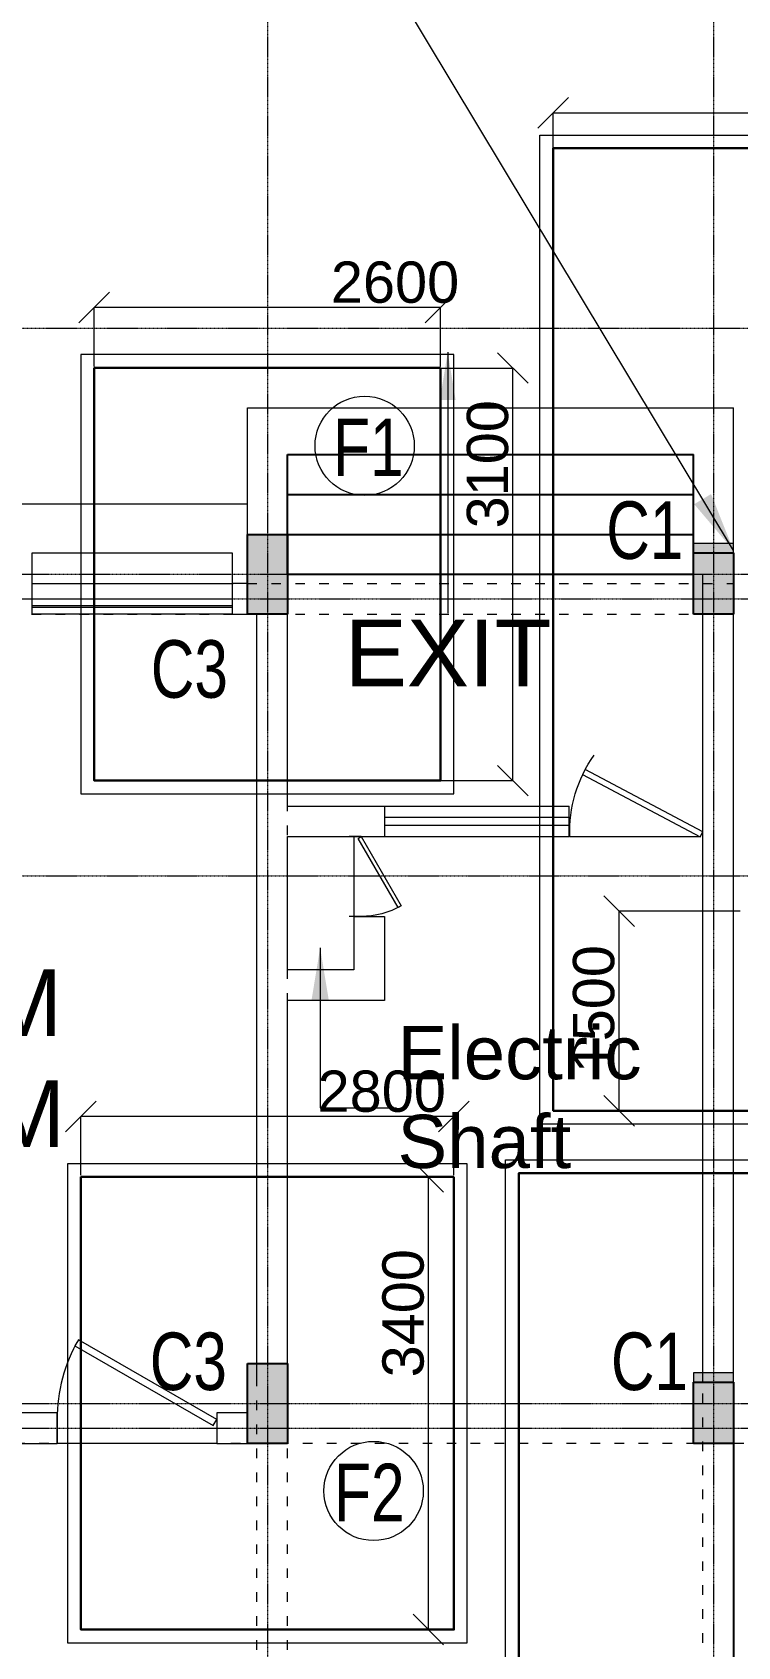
# Model space of a CAD drawing. Header units: inches. Extents: x 719368 to 6315912, y -2624014 to 446967.
# Drawn here: x 6026980 to 6032277, y -2131676 to -2119548 of the extents above; entities that cross this region are included whole.
import ezdxf

# ---------------------------------------------------------------- set-up
doc = ezdxf.new("R2010")
doc.units = ezdxf.units.IN
doc.header["$LTSCALE"] = 20
doc.header["$MEASUREMENT"] = 0
doc.header["$PDMODE"] = 3
for name, pattern in [('ACAD_ISO03W100', [30, 12, -18]), ('CENTER', [2, 1.25, -0.25, 0.25, -0.25]), ('CENTER2', [1.125, 0.75, -0.125, 0.125, -0.125]), ('DASHED2', [0.375, 0.25, -0.125])]:
    doc.linetypes.add(name, pattern=pattern)
doc.layers.get('0').update_dxf_attribs({"color": 51, "lineweight": 30})
doc.layers.get('Defpoints').update_dxf_attribs({"lineweight": 25})
for name, color, linetype, lineweight in [('CLL LEV.', 252, 'Continuous', 18), ('COL HATCH', 254, 'Continuous', 5), ('COL.FILL', 6, 'Continuous', 20), ('COLUMN', 2, 'Continuous', 25), ('DIM', 7, 'Continuous', 13), ('DOOR', 43, 'Continuous', 13), ('FOOTING', 73, 'Continuous', 30), ('GRID', 202, 'CENTER', 5), ('HACHE', 6, 'Continuous', 9), ('HIDDEN', 181, 'ACAD_ISO03W100', 18), ('PROJ.', 30, 'DASHED2', 13), ('STAIR', 4, 'Continuous', 25), ('Text', 7, 'Continuous', 15), ('WALL', 1, 'Continuous', 18), ('window', 71, 'Continuous', 18), ('Window-Wall', 7, 'Continuous', 20)]:
    doc.layers.add(name, color=color, linetype=linetype, lineweight=lineweight)
doc.layers.add('expension joint', color=248, linetype='Continuous')
doc.layers.add('STAIRS', color=1, linetype='Continuous')
doc.styles.add('BOLD', font='arial.ttf')
doc.styles.add('DIM SUMBI', font='arial.ttf')
doc.styles.add('L120', font='simplex.shx', dxfattribs={"height": 1})
doc.styles.add('Tabrej', font='romans.shx')
doc.dimstyles.new('Copy of S3', dxfattribs={"dimtxt": 200, "dimasz": 150, "dimexe": 5, "dimexo": 5, "dimgap": 50, "dimtad": 1, "dimjust": 1, "dimdec": 0, "dimzin": 3, "dimdsep": 46, "dimtxsty": 'BOLD', "dimblk1": 'OBLIQUE', "dimblk2": 'OBLIQUE', "dimsah": 1, "dimcen": 0.0625, "dimdle": 5, "dimclrd": 230, "dimclre": 251, "dimclrt": 2, "dimadec": 0, "dimazin": 0, "dimtfac": 1, "dimtdec": 0, "dimtix": 1, "dimtofl": 0, "dimtmove": 2, "dimatfit": 3, "dimfxl": 0, "dimtolj": 1, "dimtzin": 2, "dimlwd": -1, "dimlwe": -1, "dimarcsym": 0})
doc.dimstyles.new('Current Dim style', dxfattribs={"dimscale": 0.3, "dimtxt": 1.8, "dimasz": 1.2, "dimexe": 0.18, "dimexo": 1, "dimgap": 0.09, "dimtad": 0, "dimzin": 0, "dimdsep": 46, "dimtxsty": 'Tabrej', "dimcen": 0.09, "dimclrd": 256, "dimclre": 256, "dimclrt": 7, "dimadec": 0, "dimazin": 0, "dimtfac": 1, "dimtofl": 0, "dimtmove": 2, "dimatfit": 3, "dimfxl": 0, "dimtolj": 1, "dimtzin": 0, "dimlwd": -1, "dimlwe": -1, "dimarcsym": 0})
doc.dimstyles.new('DIM', dxfattribs={"dimtxt": 0.8, "dimasz": 0.4, "dimexe": 0.18, "dimexo": 0.0625, "dimgap": 0.1, "dimtad": 0, "dimdec": 3, "dimzin": 0, "dimdsep": 46, "dimtxsty": 'Tabrej', "dimcen": 0, "dimclrd": 251, "dimclre": 256, "dimclrt": 7, "dimadec": 0, "dimazin": 0, "dimtfac": 1, "dimtdec": 3, "dimtofl": 0, "dimtmove": 0, "dimatfit": 3, "dimfxl": 0, "dimtolj": 1, "dimtzin": 0, "dimlwd": -1, "dimlwe": -1, "dimarcsym": 0})
doc.dimstyles.new('PL1', dxfattribs={"dimtxt": 275, "dimasz": 230, "dimexe": 0.18, "dimexo": 12, "dimgap": 30, "dimtad": 1, "dimjust": 1, "dimdec": 0, "dimzin": 0, "dimdsep": 46, "dimtxsty": 'BOLD', "dimblk": 'OBLIQUE', "dimcen": 0.09, "dimclrd": 256, "dimclre": 256, "dimadec": 0, "dimazin": 0, "dimtfac": 1, "dimtdec": 0, "dimtofl": 0, "dimtmove": 0, "dimatfit": 3, "dimfxl": 0, "dimtolj": 1, "dimtzin": 0, "dimlwd": -1, "dimlwe": -1, "dimarcsym": 0})

# ---------------------------------------------------------------- blocks, each defined once
blk = doc.blocks.new('C2')
at = {"layer": 'COLUMN'}
h = blk.add_hatch(color=7, dxfattribs=at)
h.dxf.hatch_style = 1
h.paths.add_polyline_path([(0.3, 0), (0, 0), (0, -0.6), (0.3, -0.6)])
for p, q in [((0, 0), (0, -0.6)), ((0.3, 0), (0, 0)), ((0.3, -0.6), (0.3, 0)), ((0, -0.6), (0.3, -0.6))]:
    blk.add_line(p, q, dxfattribs=at)
blk = doc.blocks.new('_Oblique')
at = {"layer": 'STAIR', "color": 0, "lineweight": -2}
blk.add_line((-0.5, -0.5), (0.5, 0.5), dxfattribs=at)
blk = doc.blocks.new('*D247')
at = {"layer": 'Defpoints', "color": 0, "transparency": 16777216}
for p in [(6027445, -2121616), (6027445, -2122070), (6030045, -2122070)]:
    blk.add_point(p, dxfattribs=at)
at = {"layer": 'DIM', "transparency": 16777216}
for p, q in [((6027445, -2122058), (6027445, -2121615)), ((6030045, -2121616), (6027445, -2121616)), ((6030045, -2122058), (6030045, -2121615))]:
    blk.add_line(p, q, dxfattribs=at)
at = {"layer": 'DIM', "transparency": 16777216, "xscale": 230, "yscale": 230, "zscale": 230, "rotation": 180}
blk.add_blockref('_Oblique', (6027445, -2121616), dxfattribs=at)
at = {"layer": 'DIM', "transparency": 16777216, "xscale": 230, "yscale": 230, "zscale": 230}
blk.add_blockref('_Oblique', (6030045, -2121616), dxfattribs=at)
at = {"layer": 'DIM', "color": 0, "transparency": 16777216, "insert": (6029704, -2121427), "char_height": 310, "attachment_point": 5, "style": 'BOLD'}
blk.add_mtext('\\A1;2600', dxfattribs=at)
blk = doc.blocks.new('*D248')
at = {"layer": 'Defpoints', "color": 0, "transparency": 16777216}
for p in [(6029807, -2122070), (6030589, -2122070), (6029799, -2125170)]:
    blk.add_point(p, dxfattribs=at)
at = {"layer": 'DIM', "transparency": 16777216}
for p, q in [((6029819, -2122070), (6030589, -2122070)), ((6030589, -2125170), (6030589, -2122070)), ((6029811, -2125170), (6030589, -2125170))]:
    blk.add_line(p, q, dxfattribs=at)
at = {"layer": 'DIM', "transparency": 16777216, "xscale": 230, "yscale": 230, "zscale": 230}
for p, rotation in [((6030589, -2122070), 90), ((6030589, -2125170), 270)]:
    blk.add_blockref('_Oblique', p, dxfattribs=dict(at, rotation=rotation))
at = {"layer": 'DIM', "color": 0, "transparency": 16777216, "insert": (6030400, -2122793), "char_height": 310, "attachment_point": 5, "rotation": 90, "style": 'BOLD'}
blk.add_mtext('\\A1;3100', dxfattribs=at)
blk = doc.blocks.new('*D261')
at = {"layer": 'Defpoints', "color": 0, "transparency": 16777216}
for p in [(6027345, -2127693), (6027345, -2128147), (6030145, -2128147)]:
    blk.add_point(p, dxfattribs=at)
at = {"layer": 'DIM', "transparency": 16777216}
for p, q in [((6027345, -2128135), (6027345, -2127693)), ((6030145, -2127693), (6027345, -2127693)), ((6030145, -2128135), (6030145, -2127693))]:
    blk.add_line(p, q, dxfattribs=at)
at = {"layer": 'DIM', "transparency": 16777216, "xscale": 230, "yscale": 230, "zscale": 230, "rotation": 180}
blk.add_blockref('_Oblique', (6027345, -2127693), dxfattribs=at)
at = {"layer": 'DIM', "transparency": 16777216, "xscale": 230, "yscale": 230, "zscale": 230}
blk.add_blockref('_Oblique', (6030145, -2127693), dxfattribs=at)
at = {"layer": 'DIM', "color": 0, "transparency": 16777216, "insert": (6029604, -2127505), "char_height": 310, "attachment_point": 5, "style": 'BOLD'}
blk.add_mtext('\\A1;2800', dxfattribs=at)
blk = doc.blocks.new('*D262')
at = {"layer": 'Defpoints', "color": 0, "transparency": 16777216}
for p in [(6029907, -2128147), (6029954, -2128147), (6029899, -2131547)]:
    blk.add_point(p, dxfattribs=at)
at = {"layer": 'DIM', "transparency": 16777216}
for p, q in [((6029919, -2128147), (6029954, -2128147)), ((6029954, -2131547), (6029954, -2128147)), ((6029911, -2131547), (6029954, -2131547))]:
    blk.add_line(p, q, dxfattribs=at)
at = {"layer": 'DIM', "transparency": 16777216, "xscale": 230, "yscale": 230, "zscale": 230}
for p, rotation in [((6029954, -2128147), 90), ((6029954, -2131547), 270)]:
    blk.add_blockref('_Oblique', p, dxfattribs=dict(at, rotation=rotation))
at = {"layer": 'DIM', "color": 0, "transparency": 16777216, "insert": (6029766, -2129171), "char_height": 310, "attachment_point": 5, "rotation": 90, "style": 'BOLD'}
blk.add_mtext('\\A1;3400', dxfattribs=at)
blk = doc.blocks.new('*D330')
at = {"layer": 'Defpoints', "color": 0, "transparency": 16777216}
for p in [(6033892, -2120152), (6030892, -2120666), (6033892, -2120658)]:
    blk.add_point(p, dxfattribs=at)
at = {"layer": 'DIM', "transparency": 16777216}
for p, q in [((6030892, -2120654), (6030892, -2120152)), ((6030892, -2120152), (6033892, -2120152)), ((6033892, -2120646), (6033892, -2120152))]:
    blk.add_line(p, q, dxfattribs=at)
at = {"layer": 'DIM', "transparency": 16777216, "xscale": 230, "yscale": 230, "zscale": 230, "rotation": 180}
blk.add_blockref('_Oblique', (6030892, -2120152), dxfattribs=at)
at = {"layer": 'DIM', "transparency": 16777216, "xscale": 230, "yscale": 230, "zscale": 230}
blk.add_blockref('_Oblique', (6033892, -2120152), dxfattribs=at)
at = {"layer": 'DIM', "color": 0, "transparency": 16777216, "insert": (6033218, -2119964), "char_height": 310, "attachment_point": 5, "style": 'BOLD'}
blk.add_mtext('\\A1;3000', dxfattribs=at)
blk = doc.blocks.new('*D332')
at = {"layer": 'Defpoints', "color": 0, "transparency": 16777216}
for p in [(6032308, -2126150), (6031386, -2127650), (6032308, -2127650)]:
    blk.add_point(p, dxfattribs=at)
at = {"layer": 'DIM', "transparency": 16777216}
for p, q in [((6032296, -2126150), (6031385, -2126150)), ((6031386, -2127650), (6031386, -2126150)), ((6032296, -2127650), (6031385, -2127650))]:
    blk.add_line(p, q, dxfattribs=at)
at = {"layer": 'DIM', "transparency": 16777216, "xscale": 230, "yscale": 230, "zscale": 230}
for p, rotation in [((6031386, -2126150), 90), ((6031386, -2127650), 270)]:
    blk.add_blockref('_Oblique', p, dxfattribs=dict(at, rotation=rotation))
at = {"layer": 'DIM', "color": 0, "transparency": 16777216, "insert": (6031197, -2126887), "char_height": 310, "attachment_point": 5, "rotation": 90, "style": 'BOLD'}
blk.add_mtext('\\A1;1500', dxfattribs=at)
blk = doc.blocks.new('1.5 M Window')
at = {"layer": 'CLL LEV.'}
for p, q in [((-0.23, 0), (-0.46, 0)), ((-0.46, 0), (-0.46, -1.5)), ((-0.46, -1.5), (-0.23, -1.5))]:
    blk.add_line(p, q, dxfattribs=at)
at = {"layer": 'window'}
for p, q in [((-0.065, 0), (-0.065, -1.5)), ((-0.05, -1.5), (-0.05, 0))]:
    blk.add_line(p, q, dxfattribs=at)
at = {"layer": 'Window-Wall'}
for p, q in [((0, 0), (-0.23, 0)), ((-0.23, 0), (-0.23, -1.5)), ((-0.115, 0), (-0.115, -1.5)), ((0, -1.5), (0, 0)), ((-0.23, -1.5), (0, -1.5))]:
    blk.add_line(p, q, dxfattribs=at)
blk = doc.blocks.new('*U81')
for p, q in [((0, 0), (0, 6)), ((40, 0), (40, 6))]:
    blk.add_line(p, q)
blk.add_lwpolyline([(0, 0), (34.64, -20), (35.52, -18.48), (0.88, 1.52)], close=True)
blk.add_arc((0, 0), 40, 330, 360)
blk = doc.blocks.new('New Doors')
at = {"layer": 'DOOR'}
blk.add_line((0, 0.18), (1.199, 0.18), dxfattribs=at)
at = {"layer": 'DOOR', "xscale": 0.0299845412869386, "yscale": 0.0299845412869386, "zscale": 0.0299845412869386}
blk.add_blockref('*U81', (0, 0), dxfattribs=at)
blk = doc.blocks.new('Door - Left Hung 36 in.')
blk.add_lwpolyline([(0.75, -1.3), (0, 0), (31.18, 18), (31.93, 16.7)], close=True)
blk.add_arc((0, 0), 36, 0, 37.3101)
blk = doc.blocks.new('A$C0E890EBD')
at = {"layer": 'COL HATCH'}
h = blk.add_hatch(color=3, dxfattribs=at)
h.dxf.hatch_style = 1
h.paths.add_polyline_path([(97.4784, 18.71), (97.7784, 18.71), (97.7784, 18.11), (97.4784, 18.11)])
at = {"layer": 'COL HATCH', "linetype": 'CENTER2'}
h = blk.add_hatch(color=3, dxfattribs=at)
h.dxf.hatch_style = 1
h.paths.add_polyline_path([(100.8284, 18.57), (101.1284, 18.57), (101.1284, 18.11), (100.8284, 18.11)])
at = {"layer": 'COL HATCH'}
h = blk.add_hatch(color=3, dxfattribs=at)
h.dxf.hatch_style = 1
h.paths.add_polyline_path([(97.4784, 12.48), (97.7784, 12.48), (97.7784, 11.88), (97.4784, 11.88)])
at = {"layer": 'COL HATCH', "linetype": 'CENTER2'}
h = blk.add_hatch(color=3, dxfattribs=at)
h.dxf.hatch_style = 1
h.paths.add_polyline_path([(100.8284, 12.34), (101.1284, 12.34), (101.1284, 11.88), (100.8284, 11.88)])
at = {"layer": 'COLUMN', "color": 3}
for p, q in [((97.4784, 18.11), (97.4784, 18.71)), ((97.4784, 18.71), (97.7784, 18.71)), ((97.7784, 18.71), (97.7784, 18.11)), ((97.7784, 18.11), (97.4784, 18.11)), ((97.4784, 11.88), (97.4784, 12.48)), ((97.4784, 12.48), (97.7784, 12.48)), ((97.7784, 12.48), (97.7784, 11.88)), ((97.7784, 11.88), (97.4784, 11.88))]:
    blk.add_line(p, q, dxfattribs=at)
at = {"layer": 'COLUMN', "color": 3, "linetype": 'CENTER2'}
for points in [[(100.8284, 18.57), (101.1284, 18.57), (101.1284, 18.11), (100.8284, 18.11), (100.8284, 18.57)], [(100.8284, 12.34), (101.1284, 12.34), (101.1284, 11.88), (100.8284, 11.88), (100.8284, 12.34)]]:
    blk.add_lwpolyline(points, dxfattribs=at)
at = {"layer": 'DOOR'}
for p, q in [((98.2774, 16.4388), (98.2774, 15.8391)), ((100.8789, 16.4381), (99.899, 16.4384))]:
    blk.add_line(p, q, dxfattribs=at)
at = {"layer": 'expension joint'}
blk.add_line((101.1284, 11.88), (101.1284, 8.53), dxfattribs=at)
at = {"layer": 'PROJ.'}
for p, q in [((97.4784, 19.66), (101.1284, 19.66)), ((97.4784, 18.71), (97.4784, 19.66)), ((101.1284, 18.57), (101.1284, 19.66)), ((71.5834, 18.94), (97.4784, 18.94))]:
    blk.add_line(p, q, dxfattribs=at)
at = {"layer": 'PROJ.', "ltscale": 0.05}
blk.add_line((97.4784, 18.34), (97.4784, 19.17), dxfattribs=at)
at = {"layer": 'STAIRS'}
for p, q in [((97.7784, 19.31), (100.8284, 19.31)), ((97.7784, 18.41), (97.7784, 19.31)), ((100.8284, 18.41), (100.8284, 19.31)), ((97.7784, 19.01), (100.8284, 19.01)), ((97.7784, 18.71), (100.8284, 18.71)), ((97.7784, 18.41), (100.8284, 18.41))]:
    blk.add_line(p, q, dxfattribs=at)
at = {"layer": 'WALL'}
for p, q in [((100.8984, 12.34), (100.8984, 18.41)), ((101.1284, 12.34), (101.1284, 18.41)), ((97.5484, 12.34), (97.5484, 18.11)), ((97.7784, 16.6688), (97.7784, 18.11)), ((97.7784, 16.6688), (98.5074, 16.6688)), ((98.5074, 16.6688), (98.5074, 16.4388)), ((97.7784, 15.4388), (97.7784, 16.4388)), ((97.7784, 16.4388), (98.5074, 16.4388)), ((98.2774, 15.8391), (98.2774, 15.4388)), ((98.2774, 15.8391), (98.5074, 15.8391)), ((98.5074, 15.8391), (98.5074, 15.2088)), ((98.2774, 15.4388), (97.7774, 15.4388)), ((98.5074, 15.2088), (97.7774, 15.2088)), ((97.7784, 12.34), (97.7784, 15.2088))]:
    blk.add_line(p, q, dxfattribs=at)
for points in [[(97.3634, 18.34), (97.3634, 18.11), (97.4784, 18.11), (97.4784, 18.34), (97.3634, 18.34)], [(97.3634, 18.34), (97.3634, 18.11), (97.4784, 18.11), (97.4784, 18.34), (97.3634, 18.34)], [(97.4784, 11.88), (97.4784, 12.11), (97.2484, 12.11), (97.2484, 11.88), (97.4784, 11.88)]]:
    blk.add_lwpolyline(points, dxfattribs=at)
blk.add_lwpolyline([(96.049, 11.8798), (96.049, 12.11), (95.5434, 12.11), (95.5434, 11.8798)], close=True, dxfattribs=at)
at = {"layer": 'window'}
for p, q in [((99.8941, 16.5838), (98.5074, 16.5838)), ((99.8941, 16.5238), (98.5074, 16.5238))]:
    blk.add_line(p, q, dxfattribs=at)
at = {"layer": 'Window-Wall'}
for p, q in [((98.5074, 16.6688), (99.894, 16.6688)), ((99.8941, 16.4384), (99.8941, 16.6684)), ((98.5074, 16.4388), (99.8942, 16.4388))]:
    blk.add_line(p, q, dxfattribs=at)
at = {"layer": 'DOOR', "extrusion": (0, 0, -1), "xscale": 0.02777701549988431, "yscale": 0.02777701550860456, "zscale": -0.02777701549984439, "rotation": 357.9084632862278}
blk.add_blockref('Door - Left Hung 36 in.', (-100.8984, 16.4749), dxfattribs=at)
at = {"layer": 'DOOR', "xscale": -0.01499227064346087, "yscale": 0.01499227064346087, "zscale": 0.0149922706434693, "rotation": 90}
blk.add_blockref('*U81', (98.3324, 16.4388), dxfattribs=at)
at = {"layer": 'WALL', "rotation": 180}
blk.add_blockref('New Doors', (97.2484, 12.0597), dxfattribs=at)
at = {"layer": 'Window-Wall', "xscale": -1, "rotation": 90}
blk.add_blockref('1.5 M Window', (95.8634, 18.11), dxfattribs=at)
at = {"layer": 'Text', "lineweight": 30, "char_height": 0.5, "attachment_point": 1, "style": 'L120'}
for s, insert, width in [('{\\fArial|b0|i0|c0|p34;EXIT}', (98.2097, 18.0694), 1.001447), ('\\pi0.073723;{\\fArial|b0|i0|c0|p34;CLASS ROOM\\P\\pi0.016424; 8.035 X 6.00M}', (91.3588, 15.4409), 4.717365)]:
    blk.add_mtext(s, dxfattribs=dict(at, insert=insert, width=width))
at = {"layer": 'Text', "insert": (98.6058, 15.016), "char_height": 0.4, "width": 1.84884, "attachment_point": 1, "style": 'L120'}
blk.add_mtext('{\\fArial|b0|i0|c0|p34;Electric\\PShaft}', dxfattribs=at)
at = {"layer": 'DIM'}
blk.add_leader([(98.9826, 20.0784), (98.9825, 18.1177)], dimstyle='Current Dim style', dxfattribs=at)
blk.add_leader([(98.9826, 20.0784), (98.9825, 18.1177)], dimstyle='Current Dim style', dxfattribs=at)
blk.add_leader([(98.0246, 15.6042), (98.0246, 14.4026), (98.5983, 14.4026)], dimstyle='DIM', override={"dimarcsym": 1}, dxfattribs=at)

msp = doc.modelspace()

# ---------------------------------------------------------------- hatches: boundary and pattern name
at = {"layer": 'COL.FILL'}
for points in [[(6028595.4818, -2123919.5333), (6028895.4818, -2123919.5333), (6028895.4818, -2123319.5333), (6028595.4818, -2123319.5333)], [(6031945.4818, -2123919.5333), (6032245.4818, -2123919.5333), (6032245.4818, -2123389.5333), (6031945.4818, -2123389.5333)], [(6028595.4818, -2130149.5333), (6028895.4818, -2130149.5333), (6028895.4818, -2129549.5333), (6028595.4818, -2129549.5333)], [(6031945.4818, -2130149.5333), (6032245.4818, -2130149.5333), (6032245.4818, -2129619.5333), (6031945.4818, -2129619.5333)]]:
    msp.add_hatch(color=256, dxfattribs=at).paths.add_polyline_path(points)

# ---------------------------------------------------------------- linework, layer by layer
for points in [[(6028895.4818, -2123319.5333), (6028595.4818, -2123319.5333), (6028595.4818, -2123919.5333), (6028895.4818, -2123919.5333)], [(6032245.4818, -2123389.5333), (6031945.4818, -2123389.5333), (6031945.4818, -2123919.5333), (6032245.4818, -2123919.5333)], [(6028895.4818, -2129549.5333), (6028595.4818, -2129549.5333), (6028595.4818, -2130149.5333), (6028895.4818, -2130149.5333)], [(6032245.4818, -2129619.5333), (6031945.4818, -2129619.5333), (6031945.4818, -2130149.5333), (6032245.4818, -2130149.5333)]]:
    msp.add_lwpolyline(points, close=True, dxfattribs=at)
at = {"layer": 'expension joint'}
msp.add_line((6032245.4818, -2130149.5333), (6032245.4818, -2133499.5333), dxfattribs=at)
at = {"layer": 'FOOTING'}
for points in [[(6033891.7318, -2120419.5333), (6033891.7318, -2127649.5333), (6030891.7318, -2127649.5333), (6030891.7318, -2120419.5333)], [(6030045.4818, -2122069.5333), (6027445.4818, -2122069.5333), (6027445.4818, -2125169.5333), (6030045.4818, -2125169.5333)], [(6030145.4818, -2128147.3966), (6027345.4818, -2128147.3966), (6027345.4818, -2131547.3966), (6030145.4818, -2131547.3966)], [(6033932.5293, -2128119.5333), (6033932.5293, -2135529.5333), (6030632.5293, -2135529.5333), (6030632.5293, -2128119.5333)]]:
    msp.add_lwpolyline(points, close=True, dxfattribs=at)
at = {"layer": 'GRID', "ltscale": 0.05}
for p, q in [((6028745.4818, -2115272.6697), (6028745.4818, -2155060.0232)), ((6032095.4818, -2115272.6697), (6032095.4818, -2155060.0232)), ((5926274.7986, -2121769.5333), (6041274.9246, -2121769.5333)), ((5925637.0672, -2123619.5333), (6041274.9246, -2123619.5333)), ((5926274.7986, -2125884.5242), (6041274.9246, -2125884.5242)), ((5925637.0672, -2129849.5333), (6041274.9246, -2129849.5333))]:
    msp.add_line(p, q, dxfattribs=at)
at = {"layer": 'GRID', "color": 190, "ltscale": 0.05}
for p, q in [((5925637.0672, -2123804.5333), (6041274.9246, -2123804.5333)), ((5925637.0672, -2130034.5344), (6041274.9246, -2130034.5344))]:
    msp.add_line(p, q, dxfattribs=at)
at = {"layer": 'HACHE'}
for points in [[(6033991.7318, -2120319.5333), (6033991.7318, -2127749.5333), (6030791.7318, -2127749.5333), (6030791.7318, -2120319.5333)], [(6030145.4818, -2121969.5333), (6027345.4818, -2121969.5333), (6027345.4818, -2125269.5333), (6030145.4818, -2125269.5333)], [(6030245.4818, -2128047.3966), (6027245.4818, -2128047.3966), (6027245.4818, -2131647.3966), (6030245.4818, -2131647.3966)], [(6034032.5293, -2128019.5333), (6034032.5293, -2135629.5333), (6030532.5293, -2135629.5333), (6030532.5293, -2128019.5333)]]:
    msp.add_lwpolyline(points, close=True, dxfattribs=at)
at = {"layer": 'HIDDEN', "linetype": 'ACAD_ISO03W100', "ltscale": 0.3}
for p, q in [((5943095.4821, -2123689.5333), (6032245.4818, -2123689.5333)), ((6032015.4818, -2133806.8933), (6032015.4818, -2123619.5333)), ((6032245.4818, -2133805.4743), (6032245.4818, -2123619.5333)), ((5943095.4821, -2123919.5333), (6032245.4818, -2123919.5333)), ((6028665.4818, -2133499.5333), (6028665.4818, -2123919.5333)), ((6028895.4818, -2133499.5333), (6028895.4818, -2123919.5333)), ((6039703.7946, -2130149.5718), (6002700.4819, -2130149.7277))]:
    msp.add_line(p, q, dxfattribs=at)
at = {"layer": 'Text'}
for centre in [(6029475.9217, -2122654.309), (6029543.0919, -2130506.1701)]:
    msp.add_circle(centre, 372.7728, dxfattribs=at)

# ---------------------------------------------------------------- block references
at = {"color": 0, "xscale": 1000, "yscale": 1000, "zscale": 1000}
msp.add_blockref('A$C0E890EBD', (5931117.1028, -2142029.5333), dxfattribs=at)
at = {"color": 5, "xscale": -1000, "yscale": 1000, "zscale": 1000}
for p in [(6028895.4818, -2123319.5333), (6028895.4818, -2129549.5333)]:
    msp.add_blockref('C2', p, dxfattribs=at)

# ---------------------------------------------------------------- texts
at = {"layer": 'Text', "style": 'DIM SUMBI', "width": 0.75}
for s, p in [('F1', (6029239.3141, -2122881.87)), ('C1', (6031290.1693, -2123504.1497)), ('C3', (6027870.3429, -2124547.1586)), ('C3', (6027862.665, -2129748.5532)), ('C1', (6031325.2214, -2129748.5279)), ('F2', (6029247.1946, -2130733.731))]:
    msp.add_text(s, height=432.432, dxfattribs=at).set_placement(p)

# ---------------------------------------------------------------- dimensions: what is measured, and where the dimension line sits
at = {"layer": 'DIM'}
for base, p1, p2, angle, picture, middle in [((6033891.7318, -2120152.0056), (6030891.7318, -2120665.551), (6033891.7318, -2120657.7389), 180, '*D330', (6033217.9115, -2120152.0056)), ((6027445.4818, -2121615.5284), (6030045.4818, -2122069.5333), (6027445.4818, -2122069.5333), 180, '*D247', (6029703.6921, -2121615.5284)), ((6030588.748, -2122069.5333), (6029799.4641, -2125169.5333), (6029807.2762, -2122069.5333), 270, '*D248', (6030588.748, -2122793.3536)), ((6027345.4818, -2127693.3917), (6030145.4818, -2128147.3966), (6027345.4818, -2128147.3966), 180, '*D261', (6029603.6921, -2127693.3917)), ((6029954.261, -2128147.3966), (6029899.4641, -2131547.3966), (6029907.2762, -2128147.3966), 270, '*D262', (6029954.261, -2129171.2169))]:
    dim = msp.add_linear_dim(base=base, p1=p1, p2=p2, angle=angle, dimstyle='PL1', override={"dimtxt": 310}, dxfattribs=at)
    dim.commit()
    dim.dimension.update_dxf_attribs({"geometry": picture, "text_midpoint": middle, "dimtype": 160})
dim = msp.add_linear_dim(base=(6031385.5148, -2127649.5333), p1=(6032307.9818, -2126149.5333), p2=(6032307.9818, -2127649.5333), angle=90, dimstyle='PL1', override={"dimtxt": 310}, dxfattribs=at)
dim.commit()
dim.dimension.update_dxf_attribs({"geometry": '*D332', "text_midpoint": (6031197.2372, -2126887.2994)})

# ---------------------------------------------------------------- leaders
msp.add_leader([(6032245.4818, -2123440.4683), (6027845.7032, -2116123.3269), (6025566.3365, -2116123.3269)], dimstyle='Copy of S3', override={"dimasz": 450, "dimtad": 0, "dimfxlon": 1}, dxfattribs=at)

doc.saveas('drawing.dxf')
